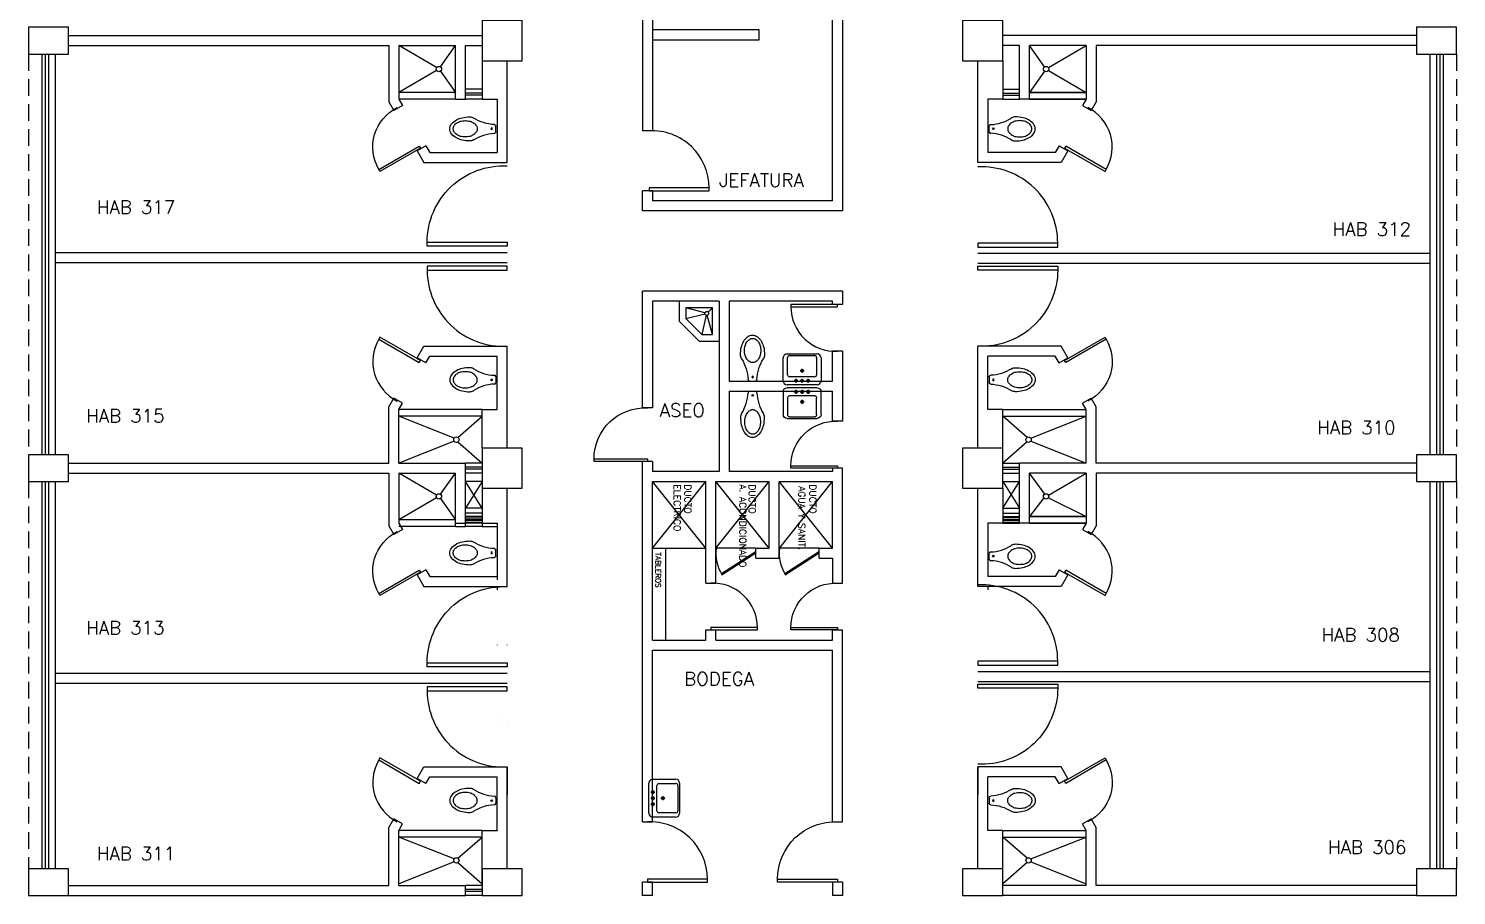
# Model space of a CAD drawing. Header units: metres. Extents: x 51 to 18146, y -212 to 18074.
# Drawn here: x 116.84 to 138.24, y 772.67 to 785.65 of the extents above; entities that cross this region are included whole.
import ezdxf

# ---------------------------------------------------------------- set-up
doc = ezdxf.new("R2010")
doc.units = ezdxf.units.M
doc.linetypes.add('HIDDEN', pattern=[0.375, 0.25, -0.125])
doc.layers.get('0').update_dxf_attribs({"color": 250})
for name, color, linetype in [('AY', 1, 'Continuous'), ('COL', 2, 'Continuous'), ('MU', 1, 'Continuous'), ('NO', 250, 'Continuous'), ('PA', 7, 'Continuous'), ('PU', 1, 'Continuous'), ('SA', 1, 'Continuous'), ('VE', 5, 'Continuous')]:
    doc.layers.add(name, color=color, linetype=linetype)
doc.layers.get('0').freeze()
doc.styles.add('ROMANS', font='romans', dxfattribs={"height": 0.13})

# ---------------------------------------------------------------- blocks, each defined once
blk = doc.blocks.new('AS-14')
at = {"color": 0}
blk.add_line((-0.046, 0.483), (0.036, 0.483), dxfattribs=at)
for points in [[(-0.162, 0.158, 0.022879), (-0.17, 0.146, 0.128162), (-0.185, 0.088, 0.055069), (-0.173, -0.023, 0.068879), (-0.14, -0.11, 0.105724), (-0.079, -0.182, 0.165058), (-0.005, -0.207, 0.165058), (0.069, -0.182, 0.105724), (0.13, -0.11, 0.068879), (0.163, -0.023, 0.055069), (0.175, 0.088, 0.128162)], [(0.175, 0.088, 0.128162), (0.16, 0.146, 0.022879), (0.152, 0.158, 0.085166)]]:
    blk.add_lwpolyline(points, format="xyb", dxfattribs=at)
blk.add_lwpolyline([(-0.125, 0.023, 0.068446), (-0.116, -0.049, 0.080596), (-0.09, -0.105, 0.107056), (-0.047, -0.145, 0.138156), (-0.003, -0.158, 0.138156), (0.041, -0.145, 0.107056), (0.083, -0.105, 0.080596), (0.109, -0.049, 0.068446), (0.119, 0.023, 0.068446), (0.109, 0.095, 0.080596), (0.083, 0.151, 0.107056), (0.041, 0.191, 0.138156), (-0.003, 0.203, 0.138156), (-0.047, 0.191, 0.107056), (-0.09, 0.151, 0.080596), (-0.116, 0.095, 0.068446)], format="xyb", close=True, dxfattribs=at)
blk.add_circle((-0.002, 0.42), 0.0125, dxfattribs=at)
for centre, radius, start, end in [((-0.7, 0.487), 0.63, 327.6068, 357.4769), ((-0.046, 0.458), 0.025, 90, 177.4769), ((0.036, 0.458), 0.025, 2.5231, 90), ((0.69, 0.487), 0.63, 182.5231, 212.3932)]:
    blk.add_arc(centre, radius, start, end, dxfattribs=at)
blk = doc.blocks.new('P-DE')
at = {"color": 0}
blk.add_lwpolyline([(-0.05, 1), (-0.05, 0), (0, 0), (0, 1), (-0.05, 1, 0.429311), (-1, 0, 3.280951)], format="xyb", dxfattribs=at)
blk = doc.blocks.new('-COL60-')
at = {"color": 0}
blk.add_lwpolyline([(-0.3, 0.3), (-0.3, -0.3), (0.3, -0.3), (0.3, 0.3)], close=True, dxfattribs=at)
blk = doc.blocks.new('AS-03')
at = {"color": 0}
for p, q in [((-0.278, -0.098), (-0.278, 0.242)), ((-0.218, 0.302), (0.232, 0.302)), ((-0.053, 0.242), (-0.113, 0.242)), ((-0.083, 0.272), (-0.083, 0.212)), ((0.037, 0.242), (-0.023, 0.242)), ((0.007, 0.272), (0.007, 0.212)), ((0.127, 0.242), (0.067, 0.242)), ((0.097, 0.272), (0.097, 0.212)), ((0.292, 0.242), (0.292, -0.098)), ((-0.211, -0.103), (-0.211, 0.152)), ((-0.181, 0.182), (0.194, 0.182)), ((0.037, 0.092), (-0.023, 0.092)), ((0.007, 0.122), (0.007, 0.062)), ((0.224, 0.152), (0.224, -0.103)), ((0.232, -0.158), (-0.218, -0.158)), ((0.194, -0.133), (-0.181, -0.133))]:
    blk.add_line(p, q, dxfattribs=at)
for centre in [(-0.083, 0.242), (0.007, 0.242), (0.097, 0.242), (0.007, 0.092)]:
    blk.add_circle(centre, 0.02, dxfattribs=at)
for centre, radius, start, end in [((-0.218, 0.242), 0.06, 90, 180), ((0.232, 0.242), 0.06, 0, 90), ((-0.181, 0.152), 0.03, 90, 180), ((0.194, 0.152), 0.03, 0, 90), ((-0.218, -0.098), 0.06, 180, 270), ((-0.181, -0.103), 0.03, 180, 270), ((0.194, -0.103), 0.03, 270, 0), ((0.232, -0.098), 0.06, 270, 0)]:
    blk.add_arc(centre, radius, start, end, dxfattribs=at)
blk = doc.blocks.new('P-IZ')
at = {"color": 0}
blk.add_lwpolyline([(0.05, 1), (0.05, 0), (0, 0), (0, 1), (0.05, 1, -0.429311), (1, 0, -3.280951)], format="xyb", dxfattribs=at)
blk = doc.blocks.new('AS-21')
at = {"color": 0}
for p, q in [((0.3, 0.6), (0, 0.6)), ((0.259, 0.5), (0.1, 0.5)), ((0.1, 0.5), (0.1, 0.1)), ((0.1, 0.5), (0.177, 0.213)), ((0.192, 0.213), (0.259, 0.5)), ((0.5, 0.259), (0.259, 0.5)), ((0.6, 0.3), (0.3, 0.6)), ((0.5, 0.259), (0.213, 0.191)), ((0.1, 0.1), (0.164, 0.164)), ((0.1, 0.1), (0.5, 0.1)), ((0.213, 0.177), (0.5, 0.1))]:
    blk.add_line(p, q, dxfattribs=at)
for points in [[(0.5, 0.1), (0.5, 0.259)], [(0.6, 0), (0.6, 0.3)]]:
    blk.add_lwpolyline(points, dxfattribs=at)
blk.add_circle((0.185, 0.185), 0.0292, dxfattribs=at)

msp = doc.modelspace()

# ---------------------------------------------------------------- linework, layer by layer
at = {"layer": 'AY', "color": 0, "linetype": 'HIDDEN'}
for p, q in [((116.844, 785.265), (116.844, 779.265)), ((138.244, 785.265), (138.244, 779.265)), ((116.844, 778.865), (116.844, 773.065)), ((138.244, 778.865), (138.244, 773.065))]:
    msp.add_line(p, q, dxfattribs=at)
at = {"layer": 'AY', "color": 0}
for p, q in [((123.644, 778.865), (123.394, 778.865)), ((123.644, 778.865), (123.394, 778.465)), ((123.644, 778.465), (123.394, 778.865)), ((126.994, 777.865), (126.194, 778.865)), ((126.194, 777.865), (126.994, 778.865)), ((127.944, 777.865), (127.144, 778.865)), ((127.144, 777.865), (127.944, 778.865)), ((128.894, 777.865), (128.094, 778.865)), ((128.099, 777.865), (128.894, 778.865)), ((131.444, 778.465), (131.694, 778.865)), ((131.444, 778.865), (131.694, 778.465)), ((131.444, 778.865), (131.694, 778.865)), ((123.644, 778.465), (123.394, 778.465)), ((131.444, 778.465), (131.694, 778.465)), ((126.194, 777.865), (126.994, 777.865)), ((127.744, 777.865), (127.144, 777.865)), ((128.694, 777.865), (128.094, 777.865))]:
    msp.add_line(p, q, dxfattribs=at)
at = {"layer": 'COL', "color": 15}
for points in [[(116.844, 785.665), (116.844, 785.265), (117.444, 785.265), (117.444, 785.665)], [(137.644, 785.665), (137.644, 785.265), (138.244, 785.265), (138.244, 785.665)], [(116.844, 779.265), (116.844, 778.865), (117.444, 778.865), (117.444, 779.265)], [(116.844, 779.265), (116.844, 778.865), (117.444, 778.865), (117.444, 779.265)], [(116.844, 779.265), (116.844, 778.865), (117.444, 778.865), (117.444, 779.265)], [(137.644, 779.265), (137.644, 778.865), (138.244, 778.865), (138.244, 779.265)], [(137.644, 779.265), (137.644, 778.865), (138.244, 778.865), (138.244, 779.265)], [(137.644, 779.265), (137.644, 778.865), (138.244, 778.865), (138.244, 779.265)], [(116.844, 773.065), (116.844, 772.665), (117.444, 772.665), (117.444, 773.065)], [(116.844, 773.065), (116.844, 772.665), (117.444, 772.665), (117.444, 773.065)], [(123.644, 773.065), (123.644, 772.665), (124.244, 772.665), (124.244, 773.065)], [(130.844, 773.065), (130.844, 772.665), (131.444, 772.665), (131.444, 773.065)], [(137.644, 773.065), (137.644, 772.665), (138.244, 772.665), (138.244, 773.065)]]:
    msp.add_lwpolyline(points, close=True, dxfattribs=at)
at = {"layer": 'MU', "color": 0}
msp.add_line((126.394, 776.49), (126.394, 777.865), dxfattribs=at)
at = {"layer": 'NO'}
for p, q in [((127.794, 785.626), (126.194, 785.626)), ((127.794, 785.476), (127.794, 785.626)), ((126.194, 785.476), (127.794, 785.476)), ((124.019, 782.29), (117.245, 782.29)), ((131.069, 782.281), (137.844, 782.281)), ((124.019, 782.14), (117.245, 782.14)), ((131.069, 782.131), (137.844, 782.131)), ((124.019, 775.99), (117.245, 775.99)), ((131.069, 776.02), (137.844, 776.02)), ((124.019, 775.84), (117.245, 775.84)), ((131.069, 775.87), (137.844, 775.87))]:
    msp.add_line(p, q, dxfattribs=at)
at = {"layer": 'PA', "color": 0}
for p, q in [((126.044, 787.29), (126.044, 784.115)), ((126.194, 786.99), (126.194, 784.115)), ((128.894, 783.065), (128.894, 785.99)), ((129.044, 785.99), (129.044, 782.915)), ((117.444, 785.54), (123.644, 785.54)), ((117.444, 785.39), (122.244, 785.39)), ((122.244, 785.39), (122.244, 784.55)), ((122.394, 785.39), (123.244, 785.39)), ((122.394, 785.39), (122.394, 784.59)), ((123.244, 784.59), (123.244, 785.39)), ((123.394, 785.39), (123.644, 785.39)), ((123.394, 784.59), (123.394, 785.39)), ((137.644, 785.54), (131.444, 785.54)), ((131.694, 785.39), (131.444, 785.39)), ((131.694, 784.59), (131.694, 785.39)), ((132.694, 785.39), (131.844, 785.39)), ((131.844, 784.59), (131.844, 785.39)), ((132.694, 785.39), (132.694, 784.59)), ((137.644, 785.39), (132.844, 785.39)), ((132.844, 785.39), (132.844, 784.55)), ((123.644, 785.165), (123.644, 784.59)), ((124.019, 783.64), (124.019, 785.165)), ((131.069, 783.64), (131.069, 785.165)), ((131.444, 785.165), (131.444, 784.59)), ((122.244, 784.55), (122.319, 784.42)), ((122.394, 784.59), (122.449, 784.495)), ((123.244, 784.59), (123.394, 784.59)), ((123.644, 784.59), (123.869, 784.59)), ((123.869, 784.59), (123.869, 783.79)), ((131.219, 784.59), (131.219, 783.79)), ((131.444, 784.59), (131.219, 784.59)), ((131.844, 784.59), (131.694, 784.59)), ((132.694, 784.59), (132.639, 784.495)), ((132.844, 784.55), (132.769, 784.42)), ((122.449, 784.495), (122.319, 784.42)), ((132.639, 784.495), (132.769, 784.42)), ((126.194, 784.115), (126.044, 784.115)), ((122.799, 783.889), (122.669, 783.814)), ((122.799, 783.889), (122.856, 783.79)), ((132.289, 783.889), (132.232, 783.79)), ((132.289, 783.889), (132.419, 783.814)), ((122.669, 783.814), (122.77, 783.64)), ((122.856, 783.79), (123.869, 783.79)), ((132.232, 783.79), (131.219, 783.79)), ((132.419, 783.814), (132.319, 783.64)), ((122.77, 783.64), (124.019, 783.64)), ((132.319, 783.64), (131.069, 783.64)), ((126.044, 782.915), (126.044, 783.215)), ((126.194, 783.215), (126.044, 783.215)), ((126.194, 783.215), (126.194, 783.065)), ((128.894, 783.065), (126.194, 783.065)), ((129.044, 782.915), (126.044, 782.915)), ((126.044, 779.965), (126.044, 781.715)), ((129.044, 781.715), (126.044, 781.715)), ((126.194, 781.565), (126.194, 779.965)), ((127.194, 781.565), (126.194, 781.565)), ((127.194, 781.565), (127.194, 779.015)), ((128.894, 781.565), (127.344, 781.565)), ((127.344, 781.565), (127.344, 780.365)), ((128.894, 781.515), (128.894, 781.565)), ((129.044, 781.715), (129.044, 781.515)), ((129.044, 781.515), (128.894, 781.515)), ((122.669, 780.717), (122.77, 780.89)), ((122.77, 780.89), (124.019, 780.89)), ((124.019, 779.365), (124.019, 780.89)), ((131.069, 779.365), (131.069, 780.89)), ((132.319, 780.89), (131.069, 780.89)), ((132.419, 780.717), (132.319, 780.89)), ((122.799, 780.642), (122.669, 780.717)), ((122.799, 780.642), (122.856, 780.74)), ((122.856, 780.74), (123.869, 780.74)), ((123.869, 779.94), (123.869, 780.74)), ((123.869, 779.94), (123.869, 780.74)), ((124.019, 779.365), (124.019, 780.851)), ((128.894, 780.365), (128.894, 780.815)), ((129.044, 780.815), (128.894, 780.815)), ((129.044, 780.815), (129.044, 779.765)), ((131.069, 779.365), (131.069, 780.851)), ((131.219, 779.94), (131.219, 780.74)), ((131.219, 779.94), (131.219, 780.74)), ((132.232, 780.74), (131.219, 780.74)), ((132.289, 780.642), (132.232, 780.74)), ((132.289, 780.642), (132.419, 780.717)), ((127.344, 780.365), (128.894, 780.365)), ((122.244, 779.981), (122.319, 780.111)), ((122.244, 779.981), (122.319, 780.111)), ((122.449, 780.036), (122.319, 780.111)), ((122.449, 780.036), (122.319, 780.111)), ((122.394, 779.94), (122.449, 780.036)), ((122.394, 779.94), (122.449, 780.036)), ((127.344, 780.215), (127.344, 779.015)), ((127.344, 780.215), (128.894, 780.215)), ((128.894, 779.765), (128.894, 780.215)), ((132.639, 780.036), (132.769, 780.111)), ((132.639, 780.036), (132.769, 780.111)), ((132.694, 779.94), (132.639, 780.036)), ((132.694, 779.94), (132.639, 780.036)), ((132.844, 779.981), (132.769, 780.111)), ((132.844, 779.981), (132.769, 780.111)), ((122.244, 779.14), (122.244, 779.981)), ((122.244, 779.14), (122.244, 779.981)), ((122.394, 779.14), (122.394, 779.94)), ((122.394, 779.14), (122.394, 779.94)), ((123.644, 779.365), (123.644, 779.94)), ((123.644, 779.94), (123.869, 779.94)), ((123.644, 779.365), (123.644, 779.94)), ((123.644, 779.94), (123.869, 779.94)), ((126.194, 779.965), (126.044, 779.965)), ((131.444, 779.94), (131.219, 779.94)), ((131.444, 779.94), (131.219, 779.94)), ((131.444, 779.365), (131.444, 779.94)), ((131.444, 779.365), (131.444, 779.94)), ((132.694, 779.14), (132.694, 779.94)), ((132.694, 779.14), (132.694, 779.94)), ((132.844, 779.14), (132.844, 779.981)), ((132.844, 779.14), (132.844, 779.981)), ((123.644, 779.365), (123.644, 779.79)), ((129.044, 779.765), (128.894, 779.765)), ((131.444, 779.365), (131.444, 779.79)), ((117.444, 779.14), (122.244, 779.14)), ((117.444, 779.14), (122.244, 779.14)), ((117.444, 779.14), (122.244, 779.14)), ((117.444, 778.99), (122.244, 778.99)), ((117.444, 778.99), (122.244, 778.99)), ((117.444, 778.99), (122.244, 778.99)), ((122.244, 778.99), (122.244, 778.2)), ((122.394, 779.14), (123.394, 779.14)), ((122.394, 779.14), (123.394, 779.14)), ((122.394, 778.99), (123.244, 778.99)), ((122.394, 778.99), (123.244, 778.99)), ((122.394, 778.99), (122.394, 778.24)), ((123.244, 778.19), (123.244, 778.99)), ((123.244, 778.24), (123.244, 778.99)), ((123.394, 778.19), (123.394, 779.14)), ((123.394, 778.24), (123.394, 779.14)), ((126.044, 773.765), (126.044, 779.165)), ((126.194, 779.165), (126.044, 779.165)), ((126.194, 779.165), (126.194, 779.015)), ((127.194, 779.015), (126.194, 779.015)), ((128.894, 779.015), (127.344, 779.015)), ((128.894, 779.065), (128.894, 779.015)), ((129.044, 779.065), (128.894, 779.065)), ((129.044, 777.34), (129.044, 779.065)), ((132.694, 779.14), (131.694, 779.14)), ((132.694, 779.14), (131.694, 779.14)), ((131.694, 778.24), (131.694, 779.14)), ((132.694, 778.99), (131.844, 778.99)), ((132.694, 778.99), (131.844, 778.99)), ((131.844, 778.24), (131.844, 778.99)), ((132.694, 778.99), (132.694, 778.24)), ((137.644, 779.14), (132.844, 779.14)), ((137.644, 779.14), (132.844, 779.14)), ((137.644, 779.14), (132.844, 779.14)), ((137.644, 778.99), (132.844, 778.99)), ((137.644, 778.99), (132.844, 778.99)), ((137.644, 778.99), (132.844, 778.99)), ((132.844, 778.99), (132.844, 778.2)), ((123.644, 778.765), (123.644, 778.19)), ((123.644, 778.765), (123.644, 778.24)), ((124.019, 777.29), (124.019, 778.765)), ((126.194, 776.49), (126.194, 778.865)), ((126.194, 778.865), (126.994, 778.865)), ((126.994, 777.34), (126.994, 778.865)), ((127.144, 777.34), (127.144, 778.865)), ((127.144, 778.865), (127.944, 778.865)), ((127.944, 777.865), (127.944, 778.865)), ((128.094, 777.715), (128.094, 778.865)), ((128.094, 778.865), (128.894, 778.865)), ((128.894, 777.865), (128.894, 778.865)), ((131.069, 777.29), (131.069, 778.765)), ((131.444, 778.765), (131.444, 778.24)), ((122.244, 778.2), (122.319, 778.07)), ((122.449, 778.145), (122.319, 778.07)), ((122.394, 778.24), (122.449, 778.145)), ((123.244, 778.24), (123.394, 778.24)), ((123.244, 778.19), (123.394, 778.19)), ((123.644, 778.24), (123.869, 778.24)), ((123.644, 778.19), (123.869, 778.19)), ((123.869, 778.24), (123.869, 777.44)), ((123.869, 778.19), (123.869, 777.391)), ((131.444, 778.24), (131.219, 778.24)), ((131.219, 778.24), (131.219, 777.44)), ((131.219, 778.19), (131.219, 777.44)), ((131.844, 778.24), (131.694, 778.24)), ((132.694, 778.24), (132.639, 778.145)), ((132.639, 778.145), (132.769, 778.07)), ((132.844, 778.2), (132.769, 778.07)), ((127.744, 777.715), (127.744, 777.865)), ((127.744, 777.865), (127.944, 777.865)), ((127.744, 777.715), (128.094, 777.715)), ((128.694, 777.865), (128.894, 777.865)), ((128.694, 777.715), (128.694, 777.865)), ((128.694, 777.715), (128.894, 777.715)), ((128.894, 777.715), (128.894, 777.34)), ((122.799, 777.539), (122.669, 777.464)), ((122.669, 777.464), (122.77, 777.29)), ((122.799, 777.539), (122.856, 777.44)), ((132.289, 777.539), (132.232, 777.44)), ((132.289, 777.539), (132.419, 777.464)), ((132.419, 777.464), (132.319, 777.29)), ((122.77, 777.29), (124.019, 777.29)), ((122.856, 777.44), (123.869, 777.44)), ((123.869, 777.391), (123.869, 777.39)), ((123.869, 777.29), (123.869, 777.24)), ((126.994, 777.34), (127.144, 777.34)), ((128.894, 777.34), (129.044, 777.34)), ((132.319, 777.29), (131.069, 777.29)), ((132.232, 777.44), (131.219, 777.44)), ((131.219, 777.29), (131.219, 777.24)), ((123.869, 777.24), (123.869, 777.24)), ((131.22, 777.24), (131.219, 777.24)), ((126.994, 776.64), (127.144, 776.64)), ((126.994, 776.49), (126.994, 776.64)), ((127.144, 776.49), (127.144, 776.64)), ((128.894, 776.64), (129.044, 776.64)), ((128.894, 776.49), (128.894, 776.64)), ((129.044, 773.765), (129.044, 776.64)), ((123.869, 776.416), (123.87, 776.415)), ((123.869, 776.416), (123.87, 776.415)), ((124.019, 776.415), (124.019, 776.416)), ((126.194, 776.49), (126.994, 776.49)), ((127.144, 776.49), (128.894, 776.49)), ((126.194, 776.34), (128.894, 776.34)), ((126.194, 773.765), (126.194, 776.34)), ((128.894, 773.765), (128.894, 776.34)), ((123.87, 775.315), (123.869, 775.315)), ((123.869, 775.215), (123.87, 775.215)), ((123.869, 775.215), (123.87, 775.215)), ((124.019, 775.215), (124.019, 775.215)), ((124.019, 775.215), (124.019, 775.215)), ((124.019, 775.215), (124.019, 775.215)), ((124.019, 775.215), (124.019, 775.215)), ((122.669, 774.417), (122.77, 774.59)), ((122.77, 774.59), (124.019, 774.59)), ((123.869, 774.591), (123.869, 774.59)), ((124.019, 773.065), (124.019, 774.59)), ((124.019, 774.59), (124.019, 774.172)), ((131.069, 773.065), (131.069, 774.59)), ((131.069, 774.59), (131.069, 774.172)), ((132.319, 774.59), (131.069, 774.59)), ((132.419, 774.417), (132.319, 774.59)), ((122.799, 774.342), (122.669, 774.417)), ((122.799, 774.342), (122.856, 774.44)), ((122.856, 774.44), (123.869, 774.44)), ((123.869, 774.44), (123.869, 774.44)), ((123.869, 773.641), (123.869, 774.44)), ((123.869, 774.172), (123.869, 774.39)), ((123.869, 774.34), (123.869, 774.34)), ((131.219, 773.64), (131.219, 774.44)), ((132.232, 774.44), (131.22, 774.44)), ((132.289, 774.342), (132.232, 774.44)), ((132.289, 774.342), (132.419, 774.417)), ((122.244, 773.681), (122.319, 773.811)), ((122.244, 772.816), (122.244, 773.681)), ((122.449, 773.736), (122.319, 773.811)), ((122.394, 773.64), (122.449, 773.736)), ((122.394, 772.816), (122.394, 773.64)), ((123.644, 772.965), (123.644, 773.64)), ((123.645, 773.64), (123.644, 773.64)), ((123.645, 773.64), (123.869, 773.64)), ((123.869, 773.641), (123.869, 773.64)), ((126.044, 773.765), (126.194, 773.765)), ((128.894, 773.765), (129.044, 773.765)), ((131.219, 773.641), (131.22, 773.64)), ((131.444, 773.64), (131.219, 773.64)), ((131.444, 772.965), (131.444, 773.64)), ((131.444, 773.64), (131.444, 773.64)), ((132.639, 773.736), (132.769, 773.811)), ((132.694, 773.64), (132.639, 773.736)), ((132.694, 772.816), (132.694, 773.64)), ((132.844, 773.681), (132.769, 773.811)), ((132.844, 772.815), (132.844, 773.681)), ((123.644, 772.816), (123.644, 773.39)), ((131.444, 772.816), (131.444, 773.39)), ((117.444, 772.815), (122.244, 772.815)), ((122.244, 772.816), (122.244, 772.815)), ((122.244, 772.816), (122.244, 772.815)), ((122.394, 772.816), (122.395, 772.815)), ((122.394, 772.816), (122.395, 772.815)), ((122.395, 772.815), (123.394, 772.815)), ((123.394, 772.665), (123.394, 772.815)), ((123.644, 772.815), (123.644, 772.816)), ((126.044, 772.665), (126.044, 772.865)), ((126.194, 772.865), (126.044, 772.865)), ((126.194, 772.665), (126.194, 772.865)), ((129.044, 772.865), (128.894, 772.865)), ((128.894, 772.865), (128.894, 772.665)), ((129.044, 772.865), (129.044, 772.665)), ((132.694, 772.816), (131.444, 772.816)), ((137.644, 772.815), (132.844, 772.815)), ((117.444, 772.665), (123.394, 772.665)), ((126.194, 772.665), (126.044, 772.665)), ((129.044, 772.665), (128.894, 772.665)), ((137.644, 772.665), (131.444, 772.665))]:
    msp.add_line(p, q, dxfattribs=at)
at = {"layer": 'PU', "color": 15}
for p, q in [((127.733, 777.807), (127.23, 777.48)), ((127.744, 777.79), (127.241, 777.464)), ((128.683, 777.807), (128.18, 777.48)), ((128.694, 777.79), (128.191, 777.464))]:
    msp.add_line(p, q, dxfattribs=at)
for centre in [(127.744, 777.79), (128.694, 777.79)]:
    msp.add_arc(centre, 0.6, 172.8192, 213.0239, dxfattribs=at)
at = {"layer": 'SA', "color": 15}
for p, q in [((122.96, 785.061), (122.394, 785.39)), ((122.96, 785.061), (122.394, 785.39)), ((123.018, 785.073), (123.244, 785.39)), ((123.018, 785.073), (123.244, 785.39)), ((132.069, 785.072), (131.844, 785.39)), ((132.071, 785.073), (131.844, 785.39)), ((132.129, 785.061), (132.694, 785.39)), ((132.129, 785.061), (132.694, 785.39)), ((122.96, 785.02), (122.394, 784.69)), ((122.96, 785.02), (122.394, 784.69)), ((123.018, 785.008), (123.244, 784.69)), ((123.018, 785.008), (123.244, 784.69)), ((132.071, 785.008), (131.844, 784.69)), ((132.073, 785.007), (131.844, 784.69)), ((132.129, 785.02), (132.694, 784.69)), ((132.129, 785.02), (132.694, 784.69)), ((123.244, 784.69), (122.394, 784.69)), ((123.244, 784.69), (122.394, 784.69)), ((123.244, 784.59), (122.394, 784.59)), ((123.244, 784.59), (122.394, 784.59)), ((132.694, 784.69), (131.844, 784.69)), ((131.844, 784.69), (132.694, 784.69)), ((132.694, 784.59), (131.844, 784.59)), ((131.844, 784.59), (132.694, 784.59)), ((123.644, 779.94), (122.394, 779.94)), ((123.644, 779.94), (122.394, 779.94)), ((123.644, 779.94), (122.394, 779.94)), ((123.644, 779.84), (122.394, 779.84)), ((123.222, 779.511), (122.394, 779.84)), ((123.222, 779.511), (122.394, 779.84)), ((123.644, 779.84), (122.394, 779.84)), ((123.222, 779.511), (122.394, 779.84)), ((123.644, 779.84), (122.394, 779.84)), ((123.28, 779.523), (123.644, 779.84)), ((123.28, 779.523), (123.644, 779.84)), ((123.28, 779.523), (123.644, 779.84)), ((131.444, 779.94), (132.694, 779.94)), ((131.444, 779.94), (132.694, 779.94)), ((131.444, 779.94), (132.694, 779.94)), ((131.809, 779.523), (131.444, 779.84)), ((131.444, 779.84), (132.694, 779.84)), ((131.809, 779.523), (131.444, 779.84)), ((131.444, 779.84), (132.694, 779.84)), ((131.809, 779.523), (131.444, 779.84)), ((131.444, 779.84), (132.694, 779.84)), ((131.867, 779.511), (132.694, 779.84)), ((131.867, 779.511), (132.694, 779.84)), ((131.867, 779.511), (132.694, 779.84)), ((123.222, 779.47), (122.394, 779.14)), ((123.222, 779.47), (122.394, 779.14)), ((123.222, 779.47), (122.394, 779.14)), ((123.28, 779.458), (123.644, 779.14)), ((123.28, 779.458), (123.644, 779.14)), ((123.28, 779.458), (123.644, 779.14)), ((131.809, 779.458), (131.444, 779.14)), ((131.809, 779.458), (131.444, 779.14)), ((131.809, 779.458), (131.444, 779.14)), ((131.867, 779.47), (132.694, 779.14)), ((131.867, 779.47), (132.694, 779.14)), ((131.867, 779.47), (132.694, 779.14)), ((122.96, 778.661), (122.394, 778.99)), ((122.96, 778.661), (122.394, 778.99)), ((122.96, 778.661), (122.394, 778.99)), ((123.018, 778.673), (123.244, 778.99)), ((123.018, 778.673), (123.244, 778.99)), ((123.018, 778.673), (123.244, 778.99)), ((132.074, 778.675), (131.844, 778.99)), ((132.129, 778.661), (132.694, 778.99)), ((132.129, 778.661), (132.694, 778.99)), ((122.96, 778.62), (122.394, 778.29)), ((123.018, 778.608), (123.244, 778.29)), ((132.061, 778.618), (131.844, 778.34)), ((132.129, 778.62), (132.694, 778.34)), ((132.129, 778.62), (132.694, 778.34)), ((132.694, 778.34), (131.844, 778.34)), ((131.844, 778.34), (132.694, 778.34)), ((123.244, 778.29), (122.394, 778.29)), ((123.244, 778.19), (122.394, 778.19)), ((132.694, 778.24), (131.844, 778.24)), ((131.844, 778.24), (132.694, 778.24)), ((123.644, 773.64), (122.394, 773.64)), ((131.444, 773.64), (132.694, 773.64)), ((123.644, 773.54), (122.394, 773.54)), ((123.222, 773.211), (122.394, 773.54)), ((123.28, 773.223), (123.644, 773.54)), ((131.444, 773.54), (132.694, 773.54)), ((131.809, 773.223), (131.444, 773.54)), ((131.867, 773.211), (132.694, 773.54)), ((123.222, 773.17), (122.394, 772.84)), ((123.28, 773.158), (123.644, 772.84)), ((131.809, 773.158), (131.444, 772.84)), ((131.867, 773.17), (132.694, 772.84))]:
    msp.add_line(p, q, dxfattribs=at)
for centre in [(122.994, 785.04), (122.994, 785.04), (132.094, 785.04), (132.094, 785.04), (123.256, 779.49), (123.256, 779.49), (123.256, 779.49), (131.832, 779.49), (131.832, 779.49), (131.832, 779.49), (122.994, 778.64), (122.994, 778.64), (122.994, 778.64), (132.094, 778.64), (132.094, 778.64), (132.094, 778.64), (123.256, 773.19), (131.832, 773.19)]:
    msp.add_circle(centre, 0.04, dxfattribs=at)
at = {"layer": 'VE', "color": 0}
for p, q in [((117.044, 785.265), (117.044, 779.265)), ((117.044, 785.265), (117.044, 779.265)), ((117.094, 785.265), (117.094, 779.265)), ((117.094, 785.265), (117.094, 779.265)), ((117.144, 785.265), (117.144, 779.265)), ((117.144, 785.265), (117.144, 779.265)), ((117.244, 785.265), (117.244, 779.265)), ((117.244, 785.265), (117.244, 779.265)), ((137.844, 785.265), (137.844, 779.265)), ((137.844, 785.265), (137.844, 779.265)), ((137.944, 785.265), (137.944, 779.265)), ((137.944, 785.265), (137.944, 779.265)), ((137.994, 785.265), (137.994, 779.265)), ((137.994, 785.265), (137.994, 779.265)), ((138.044, 785.265), (138.044, 779.265)), ((138.044, 785.265), (138.044, 779.265)), ((123.644, 784.74), (123.394, 784.74)), ((131.444, 784.74), (131.694, 784.74)), ((123.644, 784.68), (123.394, 784.68)), ((123.644, 784.65), (123.394, 784.65)), ((123.644, 784.59), (123.394, 784.59)), ((131.444, 784.68), (131.694, 784.68)), ((131.444, 784.65), (131.694, 784.65)), ((131.444, 784.59), (131.694, 784.59)), ((117.044, 780.851), (117.044, 779.265)), ((117.094, 780.851), (117.094, 779.265)), ((117.144, 780.851), (117.144, 779.265)), ((117.244, 780.851), (117.244, 779.265)), ((137.844, 780.851), (137.844, 779.265)), ((137.844, 780.851), (137.844, 779.265)), ((137.944, 780.851), (137.944, 779.265)), ((137.944, 780.851), (137.944, 779.265)), ((137.994, 780.851), (137.994, 779.265)), ((137.994, 780.851), (137.994, 779.265)), ((138.044, 780.851), (138.044, 779.265)), ((138.044, 780.851), (138.044, 779.265)), ((123.644, 779.14), (123.394, 779.14)), ((123.644, 779.14), (123.394, 779.14)), ((123.644, 779.08), (123.394, 779.08)), ((123.644, 779.08), (123.394, 779.08)), ((123.644, 779.05), (123.394, 779.05)), ((123.644, 779.05), (123.394, 779.05)), ((123.644, 778.99), (123.394, 778.99)), ((123.644, 778.99), (123.394, 778.99)), ((131.444, 779.14), (131.694, 779.14)), ((131.444, 779.14), (131.694, 779.14)), ((131.444, 779.08), (131.694, 779.08)), ((131.444, 779.08), (131.694, 779.08)), ((131.444, 779.05), (131.694, 779.05)), ((131.444, 779.05), (131.694, 779.05)), ((131.444, 778.99), (131.694, 778.99)), ((131.444, 778.99), (131.694, 778.99)), ((117.044, 778.865), (117.044, 773.065)), ((117.044, 778.865), (117.044, 773.065)), ((117.044, 778.865), (117.044, 774.172)), ((117.094, 778.865), (117.094, 773.065)), ((117.094, 778.865), (117.094, 773.065)), ((117.094, 778.865), (117.094, 774.172)), ((117.144, 778.865), (117.144, 773.065)), ((117.144, 778.865), (117.144, 773.065)), ((117.144, 778.865), (117.144, 774.172)), ((117.244, 778.865), (117.244, 773.065)), ((117.244, 778.865), (117.244, 773.065)), ((117.244, 778.865), (117.244, 774.172)), ((137.844, 778.865), (137.844, 773.065)), ((137.844, 778.865), (137.844, 773.065)), ((137.844, 778.865), (137.844, 774.172)), ((137.944, 778.865), (137.944, 773.065)), ((137.944, 778.865), (137.944, 773.065)), ((137.944, 778.865), (137.944, 774.172)), ((137.994, 778.865), (137.994, 773.065)), ((137.994, 778.865), (137.994, 773.065)), ((137.994, 778.865), (137.994, 774.172)), ((138.044, 778.865), (138.044, 773.065)), ((138.044, 778.865), (138.044, 773.065)), ((138.044, 778.865), (138.044, 774.172)), ((123.644, 778.39), (123.394, 778.39)), ((123.644, 778.34), (123.394, 778.34)), ((123.644, 778.33), (123.394, 778.33)), ((131.444, 778.39), (131.694, 778.39)), ((131.444, 778.34), (131.694, 778.34)), ((131.444, 778.33), (131.694, 778.33)), ((123.644, 778.3), (123.394, 778.3)), ((123.644, 778.28), (123.394, 778.28)), ((123.644, 778.25), (123.394, 778.25)), ((123.644, 778.24), (123.394, 778.24)), ((123.644, 778.19), (123.394, 778.19)), ((131.444, 778.3), (131.694, 778.3)), ((131.444, 778.28), (131.694, 778.28)), ((131.444, 778.25), (131.694, 778.25)), ((131.444, 778.24), (131.694, 778.24)), ((123.644, 772.815), (123.394, 772.815)), ((123.644, 772.755), (123.394, 772.755)), ((123.644, 772.725), (123.394, 772.725)), ((123.644, 772.665), (123.394, 772.665))]:
    msp.add_line(p, q, dxfattribs=at)

# ---------------------------------------------------------------- block references
at = {"layer": 'COL', "color": 15}
for p in [(123.944, 785.465), (131.144, 785.465), (123.944, 779.065), (123.944, 779.065), (131.144, 779.065), (131.144, 779.065)]:
    msp.add_blockref('-COL60-', p, dxfattribs=at)
at = {"layer": 'PU', "color": 0}
for name, p, xscale, yscale, zscale, rotation in [('P-DE', (122.717, 783.857), -0.6999999999999994, 0.7000000000000001, 0.7000000000000001, 120), ('P-DE', (132.372, 783.857), 0.6999999999999995, 0.6999999999999995, 0.6999999999999995, 239.9999999999999), ('P-DE', (126.144, 783.215), 0.9, 0.9, 0.9, 270), ('P-IZ', (124.019, 782.388), 1.199999999999999, 1.199999999999999, 1.199999999999999, 90.00000000000003), ('P-IZ', (131.069, 782.374), -1.199999999999999, 1.199999999999999, 1.199999999999999, 270.0000000060976), ('P-IZ', (124.019, 782.09), -1.199999999999999, 1.199999999999999, 1.199999999999999, 90), ('P-IZ', (131.069, 782.09), 1.199999999999999, 1.199999999999999, 1.199999999999999, 270), ('P-DE', (128.969, 781.515), 0.7000000000000001, 0.7000000000000001, 0.7000000000000001, 90), ('P-DE', (122.717, 780.674), 0.7000000000000002, 0.7000000000000002, 0.7000000000000002, 59.99999999999992), ('P-DE', (132.372, 780.674), -0.7000000000000004, 0.7000000000000001, 0.7000000000000001, 300), ('P-IZ', (126.119, 779.165), 0.8, 0.8, 0.8, 90), ('P-DE', (128.969, 779.065), -0.7000000000000001, 0.7000000000000001, 0.7000000000000001, 90), ('P-DE', (122.717, 777.507), -0.6999999999999994, 0.7000000000000001, 0.7000000000000001, 120), ('P-DE', (132.372, 777.507), 0.6999999999999995, 0.6999999999999995, 0.6999999999999995, 239.9999999999999), ('P-IZ', (124.019, 776.088), 1.199999999999999, 1.199999999999999, 1.199999999999999, 90.00000000000003), ('P-DE', (127.069, 776.64), 0.7000000000000001, 0.7000000000000001, 0.7000000000000001, 270), ('P-DE', (128.969, 776.64), -0.7000000000000001, 0.7000000000000001, 0.7000000000000001, 90), ('P-IZ', (131.069, 776.114), -1.199999999999999, 1.199999999999999, 1.199999999999999, 270.0000000060976), ('P-IZ', (124.019, 775.79), -1.199999999999999, 1.199999999999999, 1.199999999999999, 90), ('P-IZ', (131.069, 775.83), 1.199999999999999, 1.199999999999999, 1.199999999999999, 270), ('P-DE', (122.717, 774.374), 0.7000000000000002, 0.7000000000000002, 0.7000000000000002, 59.99999999999992), ('P-DE', (132.372, 774.374), -0.7000000000000004, 0.7000000000000001, 0.7000000000000001, 300), ('P-DE', (126.119, 772.865), 0.9, 0.9, 0.9, 270), ('P-DE', (128.969, 772.865), -0.9, 0.9, 0.9, 90)]:
    msp.add_blockref(name, p, dxfattribs=dict(at, xscale=xscale, yscale=yscale, zscale=zscale, rotation=rotation))
at = {"layer": 'SA', "color": 0, "xscale": -1}
for p, rotation in [((123.366, 784.148), 270.0000000118414), ((127.699, 780.848), 179.9999999881586), ((131.723, 780.383), 90.0000000118414), ((131.723, 780.383), 90.0000000118414), ((123.366, 777.798), 270.0000000118414), ((131.723, 774.083), 90.0000000118414)]:
    msp.add_blockref('AS-14', p, dxfattribs=dict(at, rotation=rotation))
at = {"layer": 'SA', "color": 0}
for name, p, rotation in [('AS-14', (131.723, 784.148), 89.99999998815856), ('AS-03', (128.444, 780.615), 180), ('AS-14', (123.366, 780.383), 269.9999999881586), ('AS-14', (123.366, 780.383), 269.9999999881586), ('AS-14', (127.699, 779.733), 1.18414086e-08), ('AS-14', (131.723, 777.748), 89.99999998815856), ('AS-14', (123.366, 774.083), 269.9999999881586), ('AS-03', (126.444, 774.115), 90)]:
    msp.add_blockref(name, p, dxfattribs=dict(at, rotation=rotation))
at = {"layer": 'SA', "color": 15, "rotation": 180}
msp.add_blockref('AS-21', (127.194, 781.565), dxfattribs=at)
at = {"layer": 'SA', "color": 0, "xscale": -1}
msp.add_blockref('AS-03', (128.444, 779.965), dxfattribs=at)

# ---------------------------------------------------------------- texts
at = {"layer": 'NO', "color": 0, "style": 'ROMANS'}
for s, p in [('JEFATURA', (127.195, 783.276)), ('HAB 317', (117.868, 782.873)), ('HAB 312', (136.389, 782.543)), ('ASEO', (126.304, 779.83)), ('HAB 315', (117.708, 779.746)), ('HAB 310', (136.158, 779.57)), ('HAB 313', (117.708, 776.573)), ('HAB 308', (136.222, 776.469)), ('BODEGA', (126.67, 775.809)), ('HAB 306', (136.32, 773.287)), ('HAB 311', (117.868, 773.191))]:
    msp.add_text(s, height=0.2, dxfattribs=at).set_placement(p)
for s, height, p in [('ELECTRICO', 0.1, (126.517, 778.82)), ('DUCTO', 0.1, (126.677, 778.82)), ('A. ACONDICIONADO', 0.1, (127.498, 778.82)), ('DUCTO', 0.1, (127.641, 778.82)), ('AGUA Y SANIT.', 0.1, (128.383, 778.794)), ('DUCTO', 0.1, (128.548, 778.82)), ('TABLEROS', 0.08, (126.241, 777.802))]:
    msp.add_text(s, height=height, rotation=270, dxfattribs=at).set_placement(p)

doc.saveas('drawing.dxf')
